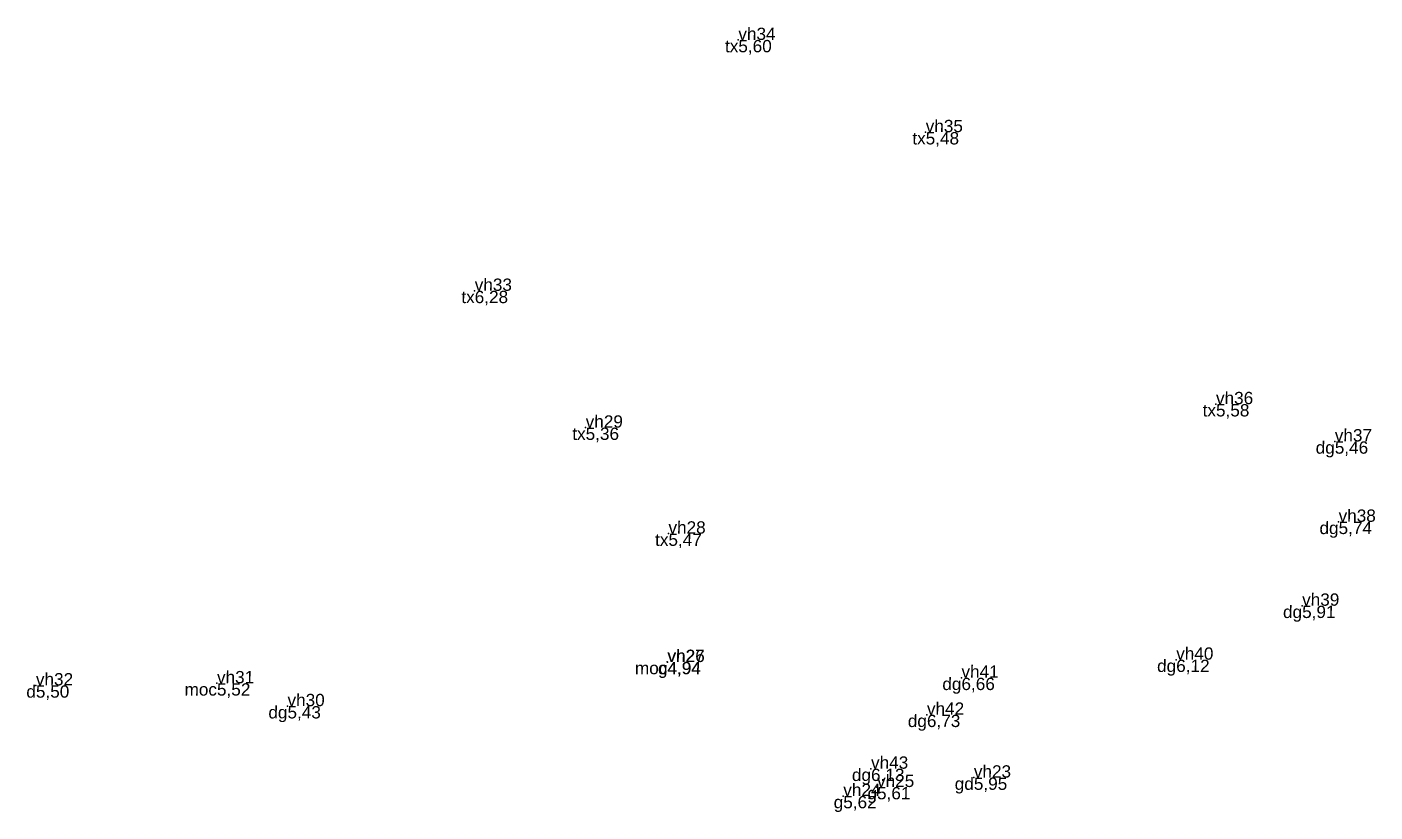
# Model space of a CAD drawing. Header units: metres. Extents: x 584732 to 606137, y 2257469 to 2286410.
# Drawn here: x 584732.4 to 584842.1, y 2277569.3 to 2277633.1 of the extents above; entities that cross this region are included whole.
import ezdxf
from ezdxf.enums import TextEntityAlignment as Align

# ---------------------------------------------------------------- set-up
doc = ezdxf.new("R2010")
doc.units = ezdxf.units.M
doc.header["$MEASUREMENT"] = 0
for name, color, linetype in [('diem', 2, 'Continuous'), ('Docao', 22, 'Continuous'), ('Madiem', 5, 'Continuous'), ('Tendiem', 7, 'Continuous')]:
    doc.layers.add(name, color=color, linetype=linetype)
doc.styles.add('VnArial', font='txt')

msp = doc.modelspace()

# ---------------------------------------------------------------- linework, layer by layer
at = {"layer": 'diem'}
for p in [(584790.29, 2277632.09, 5.6), (584805.54, 2277624.59, 5.47), (584768.83, 2277611.68, 6.28), (584829.17, 2277602.46, 5.58), (584777.86, 2277600.55, 5.36), (584838.84, 2277599.43, 5.46), (584839.15, 2277592.89, 5.74), (584784.6, 2277591.93, 5.47), (584836.18, 2277586.06, 5.91), (584784.51, 2277581.49, 4.94), (584784.53, 2277581.48, 4.94), (584825.93, 2277581.67, 6.12), (584733.11, 2277579.58, 5.5), (584747.85, 2277579.75, 5.52), (584808.45, 2277580.2, 6.66), (584753.59, 2277577.89, 5.43), (584805.64, 2277577.19, 6.73), (584801.09, 2277572.8, 6.13), (584809.46, 2277572.08, 5.95), (584798.83, 2277570.58, 5.62), (584801.58, 2277571.31, 5.61)]:
    msp.add_point(p, dxfattribs=at)

# ---------------------------------------------------------------- texts
at = {"layer": 'Docao', "style": 'VnArial', "oblique": 1}
for s, p in [('5,60', (584790.29, 2277632.09, 5.6)), ('5,48', (584805.54, 2277624.59, 5.47)), ('6,28', (584768.83, 2277611.68, 6.28)), ('5,58', (584829.17, 2277602.46, 5.58)), ('5,36', (584777.86, 2277600.55, 5.36)), ('5,46', (584838.84, 2277599.43, 5.46)), ('5,74', (584839.15, 2277592.89, 5.74)), ('5,47', (584784.6, 2277591.93, 5.47)), ('5,91', (584836.18, 2277586.06, 5.91)), ('4,94', (584784.51, 2277581.49, 4.94)), ('4,94', (584784.53, 2277581.48, 4.94)), ('6,12', (584825.93, 2277581.67, 6.12)), ('5,50', (584733.11, 2277579.58, 5.5)), ('5,52', (584747.85, 2277579.75, 5.52)), ('6,66', (584808.45, 2277580.2, 6.66)), ('5,43', (584753.59, 2277577.89, 5.43)), ('6,73', (584805.64, 2277577.19, 6.73)), ('6,13', (584801.09, 2277572.8, 6.13)), ('5,95', (584809.46, 2277572.08, 5.95)), ('5,62', (584798.83, 2277570.58, 5.62)), ('5,61', (584801.58, 2277571.31, 5.61))]:
    msp.add_text(s, height=1, dxfattribs=at).set_placement(p, align=Align.TOP_LEFT)
at = {"layer": 'Madiem', "style": 'VnArial', "oblique": 1}
for s, p in [('tx', (584790.29, 2277632.09, 5.6)), ('tx', (584805.54, 2277624.59, 5.47)), ('tx', (584768.83, 2277611.68, 6.28)), ('tx', (584829.17, 2277602.46, 5.58)), ('tx', (584777.86, 2277600.55, 5.36)), ('dg', (584838.84, 2277599.43, 5.46)), ('dg', (584839.15, 2277592.89, 5.74)), ('tx', (584784.6, 2277591.93, 5.47)), ('dg', (584836.18, 2277586.06, 5.91)), ('dg', (584825.93, 2277581.67, 6.12)), ('moc', (584784.51, 2277581.49, 4.94)), ('g', (584784.53, 2277581.48, 4.94)), ('d', (584733.11, 2277579.58, 5.5)), ('moc', (584747.85, 2277579.75, 5.52)), ('dg', (584808.45, 2277580.2, 6.66)), ('dg', (584753.59, 2277577.89, 5.43)), ('dg', (584805.64, 2277577.19, 6.73)), ('dg', (584801.09, 2277572.8, 6.13)), ('gd', (584809.46, 2277572.08, 5.95)), ('g', (584801.58, 2277571.31, 5.61)), ('g', (584798.83, 2277570.58, 5.62))]:
    msp.add_text(s, height=1, dxfattribs=at).set_placement(p, align=Align.TOP_RIGHT)
at = {"layer": 'Tendiem', "style": 'VnArial', "oblique": 1}
for s, p in [('vh34', (584790.29, 2277632.09, 5.6)), ('vh35', (584805.54, 2277624.59, 5.47)), ('vh33', (584768.83, 2277611.68, 6.28)), ('vh36', (584829.17, 2277602.46, 5.58)), ('vh29', (584777.86, 2277600.55, 5.36)), ('vh37', (584838.84, 2277599.43, 5.46)), ('vh38', (584839.15, 2277592.89, 5.74)), ('vh28', (584784.6, 2277591.93, 5.47)), ('vh39', (584836.18, 2277586.06, 5.91)), ('vh27', (584784.51, 2277581.49, 4.94)), ('vh26', (584784.53, 2277581.48, 4.94)), ('vh40', (584825.93, 2277581.67, 6.12)), ('vh32', (584733.11, 2277579.58, 5.5)), ('vh31', (584747.85, 2277579.75, 5.52)), ('vh41', (584808.45, 2277580.2, 6.66)), ('vh30', (584753.59, 2277577.89, 5.43)), ('vh42', (584805.64, 2277577.19, 6.73)), ('vh43', (584801.09, 2277572.8, 6.13)), ('vh23', (584809.46, 2277572.08, 5.95)), ('vh24', (584798.83, 2277570.58, 5.62)), ('vh25', (584801.58, 2277571.31, 5.61))]:
    msp.add_text(s, height=1, dxfattribs=at).set_placement(p)

doc.saveas('drawing.dxf')
